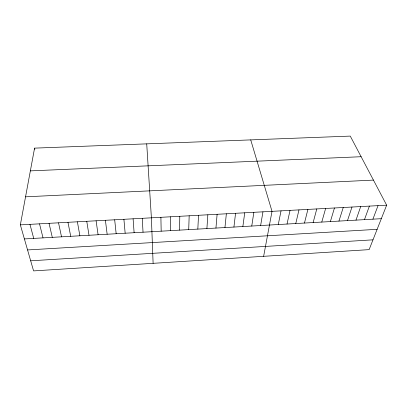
<?xml version="1.0" encoding="UTF-8"?>
<svg xmlns="http://www.w3.org/2000/svg" width="407" height="407" viewBox="0 0 407 407"><rect width="100%" height="100%" fill="white"/><g stroke="black" fill="none" stroke-linecap="round" stroke-linejoin="round"><path stroke-width="0.61" d="M179.573 230.133L179.787 216.295M188.716 229.614L189.174 215.791M197.827 229.095L198.524 215.288M206.904 228.581L207.84 214.789M215.944 228.073L217.114 214.291M224.949 227.559L226.353 213.792M233.923 227.05L235.561 213.299M242.857 226.546L244.729 212.805M251.76 226.038L253.856 212.312M260.628 225.534L262.953 211.823M20.35 224.868L34.575 148.133L350.264 136.096L386.65 205.174L369.124 249.633L33.583 270.904L20.35 224.868L386.65 205.174M263.634 256.318L272.013 211.335L250.722 139.891M278.266 224.537L281.039 210.851M287.032 224.038L290.028 210.368M295.767 223.545L298.982 209.885M304.467 223.051L307.906 209.407M313.136 222.558L316.788 208.928M321.769 222.069L325.641 208.455M330.372 221.581L334.457 207.977M338.945 221.098L343.238 207.509M347.481 220.609L351.989 207.036M355.988 220.131L360.704 206.568M364.463 219.648L369.383 206.1M372.909 219.17L378.032 205.637M30.678 260.806L372.985 239.83M27.559 249.944L377.131 229.319M24.395 238.934L381.318 218.691M25.549 196.82L373.443 180.098M30.362 170.874L361.131 156.72M29.95 224.354L33.73 238.405M39.515 223.84L43.03 237.876M49.038 223.326L52.294 237.352M34.575 148.133L34.849 149.338M58.527 222.817L61.523 236.828M67.974 222.308L70.716 236.304M77.386 221.8L79.879 235.785M86.767 221.296L89.001 235.266M96.103 220.798L98.092 234.753M105.408 220.294L107.148 234.239M114.677 219.795L116.168 233.73M123.911 219.302L125.158 233.216M133.104 218.808L134.112 232.712M146.718 143.859L151.394 217.821L153.113 263.329M142.267 218.315L143.03 232.204M160.897 217.313L161.172 231.176M170.36 216.804L170.391 230.652"/></g></svg>
